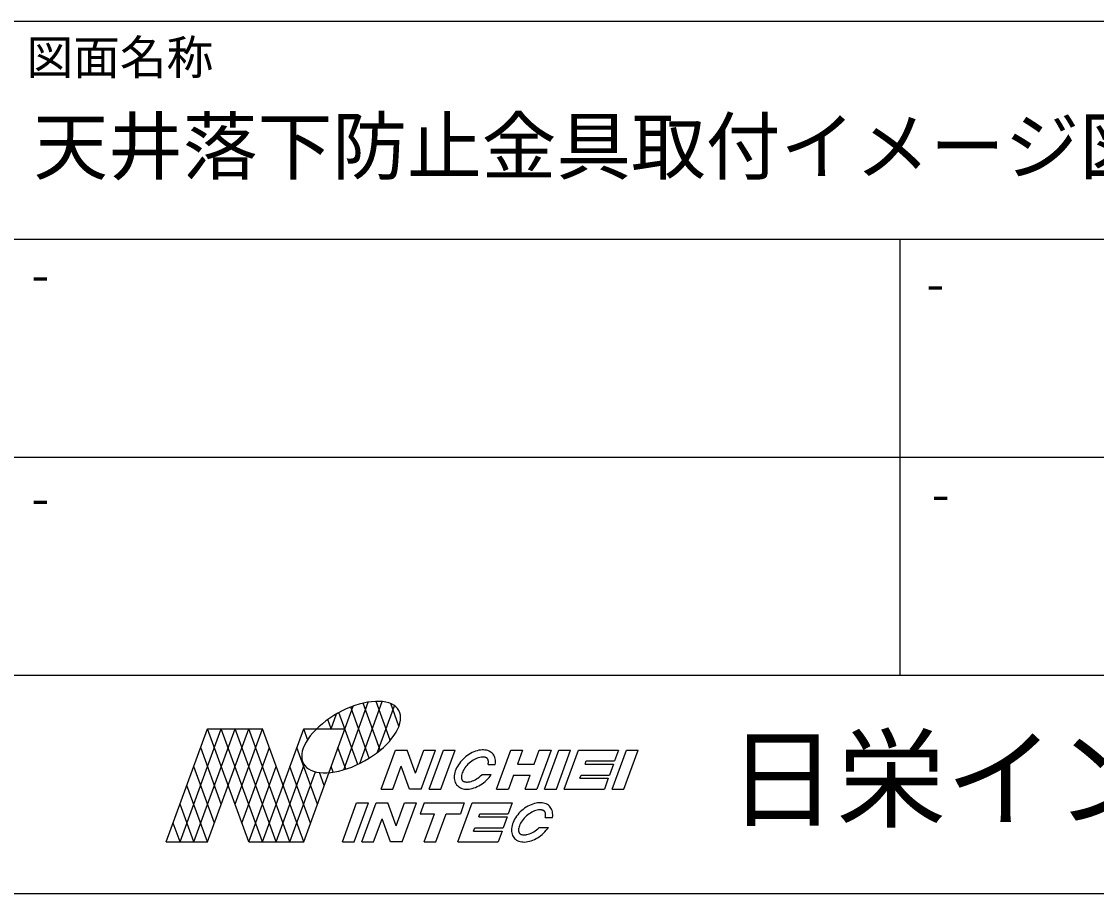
# Model space of a CAD drawing. Units: millimetres on the paper. Extents: x -140 to 142, y -97 to 98.
# Drawn here: x 64 to 98.54, y -97.14 to -69.14 of the extents above; entities that cross this region are included whole.
import ezdxf
from ezdxf.enums import TextEntityAlignment as Align

# ---------------------------------------------------------------- set-up
doc = ezdxf.new("R2010")
doc.units = ezdxf.units.MM
doc.layers.add('0-0_文字･図枠･寸法', color=7, linetype='Continuous')
doc.styles.add('ＭＳ ゴシック', font='')
doc.styles.get('ＭＳ ゴシック').set_extended_font_data('MS Gothic')

msp = doc.modelspace()

# ---------------------------------------------------------------- linework, layer by layer
at = {"layer": '0-0_文字･図枠･寸法'}
for p, q in [((141.538, -76.135), (63.038, -76.135)), ((92.238, -90.135), (92.238, -76.135)), ((141.538, -83.135), (63.038, -83.135)), ((141.538, -90.135), (31.538, -90.135)), ((73.07, -95.481), (74.657, -91.122)), ((74.356, -93.162), (75.146, -90.992)), ((74.578, -91.151), (74.44, -91.209)), ((74.717, -91.1), (74.578, -91.151)), ((75.179, -92.787), (74.582, -91.149)), ((74.855, -91.057), (74.717, -91.1)), ((74.99, -91.022), (74.855, -91.057)), ((74.87, -92.961), (75.594, -90.972)), ((75.528, -92.535), (74.978, -91.025)), ((75.123, -90.995), (74.99, -91.022)), ((75.252, -90.976), (75.123, -90.995)), ((75.375, -90.967), (75.252, -90.976)), ((75.493, -90.966), (75.375, -90.967)), ((75.853, -92.216), (75.398, -90.966)), ((75.442, -92.602), (75.987, -91.106)), ((75.604, -90.973), (75.493, -90.966)), ((75.707, -90.99), (75.604, -90.973)), ((75.802, -91.015), (75.707, -90.99)), ((75.887, -91.048), (75.802, -91.015)), ((76.131, -91.767), (75.866, -91.039)), ((75.963, -91.09), (75.887, -91.048)), ((76.029, -91.139), (75.963, -91.09)), ((76.083, -91.195), (76.029, -91.139)), ((73.908, -91.506), (73.786, -91.593)), ((74.036, -91.423), (73.908, -91.506)), ((73.953, -91.844), (74.125, -91.371)), ((74.168, -91.346), (74.036, -91.423)), ((74.303, -91.274), (74.168, -91.346)), ((74.811, -92.989), (74.205, -91.326)), ((74.44, -91.209), (74.303, -91.274)), ((76.126, -91.259), (76.083, -91.195)), ((76.158, -91.329), (76.126, -91.259)), ((76.177, -91.405), (76.158, -91.329)), ((76.185, -91.487), (76.177, -91.405)), ((76.18, -91.573), (76.185, -91.487)), ((68.657, -95.481), (69.981, -91.844)), ((69.099, -95.481), (70.423, -91.844)), ((69.54, -95.481), (70.864, -91.844)), ((71.305, -95.481), (69.981, -91.844)), ((69.981, -95.481), (71.305, -91.844)), ((69.981, -91.844), (71.746, -91.844)), ((71.746, -95.481), (70.423, -91.844)), ((70.864, -94.269), (71.746, -91.844)), ((72.188, -95.481), (70.864, -91.844)), ((72.629, -95.481), (71.305, -91.844)), ((71.746, -95.481), (73.07, -91.844)), ((73.07, -95.481), (71.746, -91.844)), ((73.197, -92.193), (73.07, -91.844)), ((73.07, -91.844), (74.394, -91.844)), ((73.46, -91.876), (73.367, -91.974)), ((73.561, -91.779), (73.46, -91.876)), ((73.511, -91.844), (73.507, -91.831)), ((73.511, -91.844), (73.522, -91.816)), ((73.67, -91.684), (73.561, -91.779)), ((73.786, -91.593), (73.67, -91.684)), ((73.953, -91.844), (73.846, -91.55)), ((76.043, -91.952), (76.095, -91.853)), ((76.095, -91.853), (76.135, -91.757)), ((76.135, -91.757), (76.164, -91.663)), ((76.164, -91.663), (76.18, -91.573)), ((73.211, -92.174), (73.148, -92.274)), ((73.284, -92.074), (73.211, -92.174)), ((73.367, -91.974), (73.284, -92.074)), ((75.824, -92.251), (75.907, -92.152)), ((75.907, -92.152), (75.98, -92.051)), ((75.98, -92.051), (76.043, -91.952)), ((70.423, -94.269), (69.761, -92.45)), ((71.084, -94.875), (71.967, -92.45)), ((73.511, -94.269), (72.85, -92.45)), ((73.027, -92.563), (73.011, -92.653)), ((73.056, -92.469), (73.027, -92.563)), ((73.096, -92.372), (73.056, -92.469)), ((73.148, -92.274), (73.096, -92.372)), ((74.425, -93.141), (74.173, -92.45)), ((75.405, -92.633), (75.521, -92.542)), ((75.521, -92.542), (75.63, -92.447)), ((75.56, -93.784), (76.017, -92.529)), ((75.63, -92.447), (75.731, -92.35)), ((75.731, -92.35), (75.824, -92.251)), ((76.017, -92.529), (76.393, -92.529)), ((76.662, -93.267), (76.393, -92.529)), ((76.662, -93.267), (76.931, -92.529)), ((76.85, -93.784), (77.307, -92.529)), ((76.931, -92.529), (77.307, -92.529)), ((77.101, -93.784), (77.558, -92.529)), ((77.478, -93.784), (77.935, -92.529)), ((77.558, -92.529), (77.935, -92.529)), ((78.592, -92.567), (78.539, -92.587)), ((78.645, -92.55), (78.592, -92.567)), ((78.698, -92.538), (78.645, -92.55)), ((78.749, -92.529), (78.698, -92.538)), ((78.8, -92.525), (78.749, -92.529)), ((78.849, -92.525), (78.8, -92.525)), ((78.896, -92.528), (78.849, -92.525)), ((78.942, -92.536), (78.896, -92.528)), ((78.984, -92.548), (78.942, -92.536)), ((79.025, -92.563), (78.984, -92.548)), ((79.062, -92.582), (79.025, -92.563)), ((79.271, -93.784), (79.728, -92.529)), ((79.728, -92.529), (80.105, -92.529)), ((80.105, -92.529), (79.94, -92.981)), ((80.478, -92.981), (80.642, -92.529)), ((81.019, -92.529), (80.562, -93.784)), ((80.642, -92.529), (81.019, -92.529)), ((80.813, -93.784), (81.27, -92.529)), ((81.19, -93.784), (81.647, -92.529)), ((81.27, -92.529), (81.647, -92.529)), ((81.441, -93.784), (81.898, -92.529)), ((81.898, -92.529), (83.188, -92.529)), ((82.982, -93.784), (83.439, -92.529)), ((83.188, -92.529), (83.06, -92.88)), ((83.359, -93.784), (83.816, -92.529)), ((83.439, -92.529), (83.816, -92.529)), ((73.011, -92.653), (73.006, -92.739)), ((73.006, -92.739), (73.014, -92.821)), ((73.014, -92.821), (73.033, -92.897)), ((73.033, -92.897), (73.065, -92.967)), ((74.888, -92.951), (75.023, -92.88)), ((75.023, -92.88), (75.155, -92.803)), ((75.155, -92.803), (75.283, -92.72)), ((75.283, -92.72), (75.405, -92.633)), ((78.11, -92.909), (78.073, -92.956)), ((78.149, -92.863), (78.11, -92.909)), ((78.192, -92.819), (78.149, -92.863)), ((78.236, -92.778), (78.192, -92.819)), ((78.283, -92.738), (78.236, -92.778)), ((78.332, -92.702), (78.283, -92.738)), ((78.382, -92.668), (78.332, -92.702)), ((78.434, -92.638), (78.382, -92.668)), ((78.486, -92.61), (78.434, -92.638)), ((78.539, -92.587), (78.486, -92.61)), ((79.096, -92.605), (79.062, -92.582)), ((79.127, -92.632), (79.096, -92.605)), ((79.154, -92.662), (79.127, -92.632)), ((79.177, -92.695), (79.154, -92.662)), ((79.197, -92.731), (79.177, -92.695)), ((79.212, -92.77), (79.197, -92.731)), ((79.224, -92.811), (79.212, -92.77)), ((79.231, -92.854), (79.224, -92.811)), ((79.234, -92.899), (79.231, -92.854)), ((79.233, -92.946), (79.234, -92.899)), ((82.11, -92.981), (82.146, -92.88)), ((82.146, -92.88), (83.06, -92.88)), ((70.202, -94.875), (69.54, -93.056)), ((71.305, -95.481), (72.188, -93.056)), ((72.188, -95.481), (73.089, -93.005)), ((73.291, -94.875), (72.629, -93.056)), ((72.629, -95.481), (73.449, -93.228)), ((73.065, -92.967), (73.108, -93.03)), ((73.108, -93.03), (73.162, -93.087)), ((73.162, -93.087), (73.228, -93.136)), ((73.228, -93.136), (73.304, -93.178)), ((73.304, -93.178), (73.389, -93.211)), ((73.389, -93.211), (73.484, -93.236)), ((73.484, -93.236), (73.587, -93.252)), ((73.732, -93.663), (73.583, -93.252)), ((73.587, -93.252), (73.698, -93.26)), ((73.698, -93.26), (73.816, -93.259)), ((73.816, -93.259), (73.939, -93.249)), ((73.939, -93.249), (74.068, -93.231)), ((74.019, -93.238), (73.953, -93.056)), ((74.068, -93.231), (74.201, -93.204)), ((74.201, -93.204), (74.336, -93.169)), ((74.336, -93.169), (74.474, -93.126)), ((74.474, -93.126), (74.613, -93.075)), ((74.613, -93.075), (74.751, -93.017)), ((74.751, -93.017), (74.888, -92.951)), ((75.936, -93.784), (76.205, -93.046)), ((76.474, -93.784), (76.205, -93.046)), ((77.927, -93.255), (77.917, -93.305)), ((77.942, -93.205), (77.927, -93.255)), ((77.961, -93.155), (77.942, -93.205)), ((77.983, -93.104), (77.961, -93.155)), ((78.01, -93.054), (77.983, -93.104)), ((78.04, -93.005), (78.01, -93.054)), ((78.073, -92.956), (78.04, -93.005)), ((78.994, -92.995), (79, -92.968)), ((78.994, -92.995), (79.227, -92.995)), ((79.227, -92.995), (79.233, -92.946)), ((79.94, -92.981), (80.478, -92.981)), ((82.11, -92.981), (83.024, -92.981)), ((83.024, -92.981), (82.896, -93.332)), ((77.91, -93.353), (77.908, -93.401)), ((77.908, -93.401), (77.91, -93.446)), ((77.917, -93.305), (77.91, -93.353)), ((77.91, -93.446), (77.917, -93.49)), ((77.917, -93.49), (77.927, -93.532)), ((77.927, -93.532), (77.942, -93.571)), ((77.942, -93.571), (77.961, -93.608)), ((78.138, -93.372), (78.137, -93.387)), ((78.753, -93.362), (78.792, -93.325)), ((78.792, -93.325), (78.802, -93.315)), ((78.8, -93.615), (78.849, -93.579)), ((78.802, -93.315), (79.096, -93.315)), ((78.849, -93.579), (78.897, -93.54)), ((78.897, -93.54), (78.942, -93.499)), ((78.942, -93.499), (78.985, -93.455)), ((78.985, -93.455), (79.025, -93.41)), ((79.025, -93.41), (79.062, -93.363)), ((79.062, -93.363), (79.096, -93.315)), ((79.812, -93.332), (79.648, -93.784)), ((79.812, -93.332), (80.35, -93.332)), ((80.185, -93.784), (80.35, -93.332)), ((81.945, -93.433), (81.982, -93.332)), ((81.982, -93.332), (82.896, -93.332)), ((69.981, -95.481), (69.319, -93.663)), ((75.56, -93.784), (75.936, -93.784)), ((76.85, -93.784), (76.474, -93.784)), ((77.101, -93.784), (77.478, -93.784)), ((77.961, -93.608), (77.983, -93.641)), ((77.983, -93.641), (78.01, -93.672)), ((78.01, -93.672), (78.04, -93.699)), ((78.04, -93.699), (78.073, -93.723)), ((78.073, -93.723), (78.11, -93.743)), ((78.11, -93.743), (78.15, -93.759)), ((78.15, -93.759), (78.192, -93.771)), ((78.192, -93.771), (78.237, -93.78)), ((78.237, -93.78), (78.284, -93.784)), ((78.284, -93.784), (78.332, -93.785)), ((78.332, -93.785), (78.383, -93.781)), ((78.383, -93.781), (78.434, -93.774)), ((78.434, -93.774), (78.486, -93.762)), ((78.486, -93.762), (78.539, -93.746)), ((78.539, -93.746), (78.592, -93.727)), ((78.592, -93.727), (78.645, -93.704)), ((78.645, -93.704), (78.698, -93.678)), ((78.698, -93.678), (78.75, -93.648)), ((78.75, -93.648), (78.8, -93.615)), ((79.271, -93.784), (79.648, -93.784)), ((80.185, -93.784), (80.562, -93.784)), ((80.813, -93.784), (81.19, -93.784)), ((81.441, -93.784), (82.731, -93.784)), ((82.982, -93.784), (83.359, -93.784)), ((69.54, -95.481), (69.099, -94.269)), ((74.314, -95.481), (74.771, -94.226)), ((74.771, -94.226), (75.148, -94.226)), ((74.942, -95.481), (75.399, -94.226)), ((75.399, -94.226), (75.776, -94.226)), ((76.044, -94.964), (75.776, -94.226)), ((76.044, -94.964), (76.313, -94.226)), ((76.233, -95.481), (76.69, -94.226)), ((76.313, -94.226), (76.69, -94.226)), ((76.941, -94.226), (76.813, -94.577)), ((78.026, -95.481), (78.483, -94.226)), ((78.483, -94.226), (79.773, -94.226)), ((79.773, -94.226), (79.645, -94.577)), ((80.377, -94.284), (80.324, -94.307)), ((80.43, -94.264), (80.377, -94.284)), ((80.483, -94.247), (80.43, -94.264)), ((80.536, -94.235), (80.483, -94.247)), ((80.588, -94.226), (80.536, -94.235)), ((80.638, -94.222), (80.588, -94.226)), ((80.687, -94.221), (80.638, -94.222)), ((80.735, -94.225), (80.687, -94.221)), ((80.78, -94.233), (80.735, -94.225)), ((80.823, -94.244), (80.78, -94.233)), ((80.863, -94.26), (80.823, -94.244)), ((80.9, -94.279), (80.863, -94.26)), ((80.934, -94.302), (80.9, -94.279)), ((76.813, -94.577), (77.27, -94.577)), ((76.941, -95.481), (77.27, -94.577)), ((78.695, -94.678), (78.731, -94.577)), ((78.731, -94.577), (79.645, -94.577)), ((79.948, -94.606), (79.911, -94.653)), ((79.988, -94.56), (79.948, -94.606)), ((80.03, -94.516), (79.988, -94.56)), ((80.075, -94.475), (80.03, -94.516)), ((80.121, -94.435), (80.075, -94.475)), ((80.17, -94.399), (80.121, -94.435)), ((80.22, -94.365), (80.17, -94.399)), ((80.272, -94.335), (80.22, -94.365)), ((80.324, -94.307), (80.272, -94.335)), ((80.965, -94.329), (80.934, -94.302)), ((80.992, -94.359), (80.965, -94.329)), ((81.016, -94.392), (80.992, -94.359)), ((81.035, -94.428), (81.016, -94.392)), ((81.051, -94.466), (81.035, -94.428)), ((81.062, -94.508), (81.051, -94.466)), ((81.069, -94.551), (81.062, -94.508)), ((81.072, -94.596), (81.069, -94.551)), ((81.071, -94.643), (81.072, -94.596)), ((69.099, -95.481), (68.878, -94.875)), ((75.319, -95.481), (75.587, -94.743)), ((75.856, -95.481), (75.587, -94.743)), ((78.695, -94.678), (79.609, -94.678)), ((79.609, -94.678), (79.481, -95.029)), ((79.765, -94.952), (79.755, -95.002)), ((79.78, -94.902), (79.765, -94.952)), ((79.799, -94.852), (79.78, -94.902)), ((79.821, -94.801), (79.799, -94.852)), ((79.848, -94.751), (79.821, -94.801)), ((79.878, -94.701), (79.848, -94.751)), ((79.911, -94.653), (79.878, -94.701)), ((80.832, -94.692), (80.838, -94.665)), ((80.832, -94.692), (81.066, -94.692)), ((81.066, -94.692), (81.071, -94.643)), ((79.748, -95.05), (79.746, -95.097)), ((79.746, -95.097), (79.748, -95.143)), ((79.755, -95.002), (79.748, -95.05)), ((79.748, -95.143), (79.755, -95.187)), ((79.755, -95.187), (79.765, -95.229)), ((79.765, -95.229), (79.78, -95.268)), ((79.78, -95.268), (79.799, -95.304)), ((79.799, -95.304), (79.822, -95.338)), ((80.588, -95.345), (80.638, -95.311)), ((80.63, -95.022), (80.64, -95.012)), ((80.638, -95.311), (80.687, -95.276)), ((80.64, -95.012), (80.934, -95.012)), ((80.687, -95.276), (80.735, -95.237)), ((80.735, -95.237), (80.78, -95.196)), ((80.78, -95.196), (80.823, -95.152)), ((80.823, -95.152), (80.863, -95.107)), ((80.863, -95.107), (80.9, -95.06)), ((80.9, -95.06), (80.934, -95.012)), ((68.657, -95.481), (69.981, -95.481)), ((71.305, -95.481), (73.07, -95.481)), ((74.942, -95.481), (75.319, -95.481)), ((76.233, -95.481), (75.856, -95.481)), ((76.941, -95.481), (77.318, -95.481)), ((78.026, -95.481), (79.316, -95.481)), ((79.822, -95.338), (79.848, -95.369)), ((79.848, -95.369), (79.878, -95.396)), ((79.878, -95.396), (79.911, -95.42)), ((79.911, -95.42), (79.948, -95.44)), ((79.948, -95.44), (79.988, -95.456)), ((79.988, -95.456), (80.03, -95.468)), ((80.03, -95.468), (80.075, -95.477)), ((80.075, -95.477), (80.122, -95.481)), ((80.122, -95.481), (80.17, -95.482)), ((80.17, -95.482), (80.221, -95.478)), ((80.221, -95.478), (80.272, -95.47)), ((80.272, -95.47), (80.325, -95.459)), ((80.325, -95.459), (80.378, -95.443)), ((80.378, -95.443), (80.431, -95.424)), ((80.431, -95.424), (80.484, -95.401)), ((80.484, -95.401), (80.536, -95.374)), ((80.536, -95.374), (80.588, -95.345)), ((-140.462, -97.135), (141.538, -97.135))]:
    msp.add_line(p, q, dxfattribs=at)
for points in [[(141.538, -69.135), (31.538, -69.135), (31.538, -97.135)], [(78.973, -92.802), (78.968, -92.797), (78.963, -92.792), (78.957, -92.787), (78.951, -92.783), (78.944, -92.779), (78.937, -92.774), (78.928, -92.77), (78.919, -92.767), (78.908, -92.763), (78.897, -92.76), (78.885, -92.758), (78.871, -92.756), (78.857, -92.754), (78.842, -92.753), (78.826, -92.753), (78.809, -92.754), (78.791, -92.755), (78.775, -92.757), (78.734, -92.764), (78.692, -92.775), (78.649, -92.789), (78.606, -92.807), (78.561, -92.829), (78.517, -92.854), (78.473, -92.882), (78.43, -92.914), (78.389, -92.948), (78.35, -92.984), (78.314, -93.022), (78.28, -93.062), (78.249, -93.103), (78.222, -93.144), (78.199, -93.185), (78.179, -93.226), (78.163, -93.266), (78.151, -93.303), (78.142, -93.341), (78.14, -93.356), (78.138, -93.372)], [(79, -92.968), (79.002, -92.954), (79.004, -92.938), (79.005, -92.923), (79.006, -92.908), (79.005, -92.895), (79.004, -92.882), (79.003, -92.871), (79.001, -92.86), (78.998, -92.85), (78.995, -92.841), (78.992, -92.833), (78.989, -92.826), (78.985, -92.819), (78.981, -92.813), (78.977, -92.807), (78.973, -92.802)], [(78.137, -93.387), (78.137, -93.401), (78.137, -93.415), (78.138, -93.427), (78.14, -93.439), (78.142, -93.449), (78.144, -93.459), (78.147, -93.468), (78.15, -93.476), (78.154, -93.484), (78.157, -93.49), (78.161, -93.497), (78.165, -93.502), (78.169, -93.508), (78.174, -93.513), (78.179, -93.518), (78.185, -93.522), (78.191, -93.527), (78.198, -93.531), (78.206, -93.535), (78.214, -93.539), (78.224, -93.543), (78.234, -93.546), (78.245, -93.549), (78.258, -93.552), (78.271, -93.554), (78.285, -93.555), (78.3, -93.556), (78.316, -93.556), (78.333, -93.556), (78.351, -93.555), (78.37, -93.552), (78.389, -93.549), (78.407, -93.546), (78.45, -93.535), (78.493, -93.52), (78.537, -93.502), (78.581, -93.481), (78.626, -93.455), (78.669, -93.427)], [(78.669, -93.427), (78.712, -93.396), (78.753, -93.362)], [(81.945, -93.433), (82.859, -93.433), (82.731, -93.784)], [(74.314, -95.481), (74.691, -95.481), (75.148, -94.226)], [(76.941, -94.226), (78.232, -94.226), (78.104, -94.577)], [(77.318, -95.481), (77.647, -94.577), (78.104, -94.577)], [(80.811, -94.499), (80.806, -94.494), (80.801, -94.489), (80.796, -94.484), (80.789, -94.48), (80.782, -94.475), (80.775, -94.471), (80.766, -94.467), (80.757, -94.464), (80.746, -94.46), (80.735, -94.457), (80.723, -94.455), (80.71, -94.452), (80.695, -94.451), (80.68, -94.45), (80.664, -94.45), (80.647, -94.45), (80.629, -94.452), (80.613, -94.454), (80.572, -94.461), (80.531, -94.472), (80.488, -94.486), (80.444, -94.504), (80.399, -94.526), (80.355, -94.551), (80.311, -94.579), (80.269, -94.611), (80.228, -94.645), (80.188, -94.681), (80.152, -94.719), (80.118, -94.759), (80.087, -94.8), (80.06, -94.841), (80.037, -94.882), (80.017, -94.923), (80.001, -94.962), (79.989, -95), (79.981, -95.038), (79.978, -95.053), (79.976, -95.068)], [(80.838, -94.665), (80.841, -94.651), (80.842, -94.635), (80.843, -94.619), (80.844, -94.605), (80.843, -94.592), (80.842, -94.579), (80.841, -94.568), (80.839, -94.557), (80.836, -94.547), (80.834, -94.538), (80.83, -94.53), (80.827, -94.523), (80.823, -94.516), (80.82, -94.51), (80.815, -94.504), (80.811, -94.499)], [(78.53, -95.13), (78.567, -95.029), (79.481, -95.029)], [(78.53, -95.13), (79.444, -95.13), (79.316, -95.481)], [(79.976, -95.068), (79.975, -95.084), (79.975, -95.098), (79.975, -95.111), (79.976, -95.124), (79.978, -95.136), (79.98, -95.146), (79.982, -95.156), (79.985, -95.165), (79.988, -95.173), (79.992, -95.181), (79.995, -95.187), (79.999, -95.193), (80.003, -95.199), (80.008, -95.205), (80.012, -95.21), (80.018, -95.214), (80.023, -95.219), (80.029, -95.223), (80.036, -95.228), (80.044, -95.232), (80.053, -95.236), (80.062, -95.24), (80.072, -95.243), (80.084, -95.246), (80.096, -95.249), (80.109, -95.251), (80.123, -95.252), (80.139, -95.253), (80.155, -95.253), (80.172, -95.253), (80.189, -95.251), (80.208, -95.249), (80.227, -95.246), (80.245, -95.243), (80.288, -95.232), (80.331, -95.217), (80.375, -95.199), (80.419, -95.177), (80.464, -95.152)], [(80.464, -95.152), (80.507, -95.124), (80.55, -95.093), (80.591, -95.059), (80.63, -95.022)]]:
    msp.add_lwpolyline(points, dxfattribs=at)

# ---------------------------------------------------------------- texts
at = {"layer": '0-0_文字･図枠･寸法', "style": 'ＭＳ ゴシック'}
for s, height, p in [('図面名称', 1.1, (64.164, -71.165)), ('天井落下防止金具取付イメージ図(WBBｶﾁｯﾄﾜｲﾔｰ16・BBｸﾘｯﾊﾟｰ丸鋼φ9用)', 1.76, (64.385, -74.55)), ('-', 1.1, (64.238, -78.158)), ('-', 1.1, (92.99, -78.445)), ('-', 1.1, (64.236, -85.325)), ('-', 1.1, (93.161, -85.199)), ('日栄インテック株式会社', 2.566, (86.701, -95.499))]:
    msp.add_text(s, height=height, dxfattribs=at).set_placement(p, align=Align.BOTTOM_LEFT)

doc.saveas('drawing.dxf')
